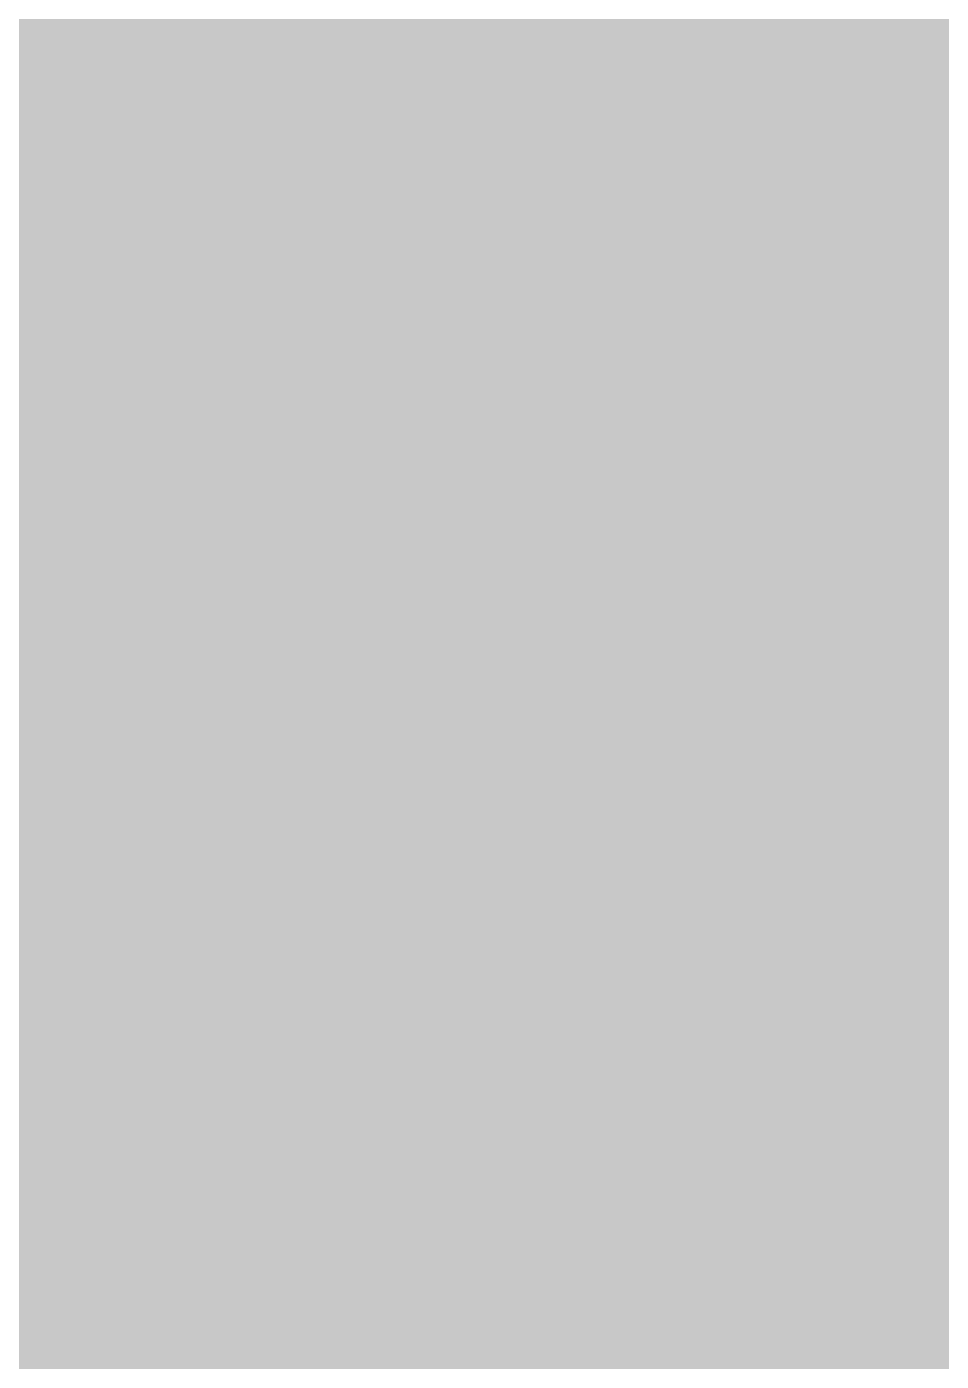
# Model space of a CAD drawing. Header units: millimetres. Extents: x 0 to 212, y 0 to 159.
# Drawn here: x 61.36 to 81.27, y 24.53 to 53.58 of the extents above; entities that cross this region are included whole.
import ezdxf

# ---------------------------------------------------------------- set-up
doc = ezdxf.new("R2010")
doc.units = ezdxf.units.MM

msp = doc.modelspace()

# ---------------------------------------------------------------- hatches: boundary and pattern name
msp.add_hatch(color=254).paths.add_polyline_path([(14.1633, 0.0536), (13.9878, 0.0533), (13.8125, 0.0559), (13.6373, 0.061), (13.462, 0.0686), (13.2893, 0.0787), (13.114, 0.0914), (12.9413, 0.1041), (12.7686, 0.1219), (12.5959, 0.1397), (12.4231, 0.16), (12.2504, 0.1829), (12.0777, 0.2057), (11.9075, 0.2337), (11.7373, 0.2616), (11.5672, 0.2921), (11.397, 0.3251), (11.2268, 0.3607), (11.0592, 0.3988), (10.8915, 0.4369), (10.7239, 0.4775), (10.5562, 0.5207), (10.3886, 0.5664), (10.2235, 0.6121), (10.0584, 0.6629), (9.8933, 0.7137), (9.7307, 0.7671), (9.5682, 0.8204), (9.4056, 0.8788), (9.2431, 0.9373), (9.083, 0.9982), (8.923, 1.0617), (8.763, 1.1252), (8.6055, 1.1938), (8.4455, 1.2624), (8.2906, 1.331), (8.1331, 1.4046), (7.9781, 1.4783), (7.8232, 1.5545), (7.6708, 1.6332), (7.5184, 1.7145), (7.366, 1.7958), (7.2161, 1.8796), (7.0663, 1.966), (6.919, 2.0523), (6.7716, 2.1438), (6.6243, 2.2352), (6.4795, 2.3266), (6.3348, 2.4232), (6.19, 2.5197), (6.0477, 2.6187), (5.908, 2.7178), (5.7683, 2.8194), (5.6286, 2.9235), (5.4915, 3.0302), (5.3543, 3.1369), (5.2197, 3.2461), (5.0851, 3.3579), (4.953, 3.4722), (4.8209, 3.5865), (4.6914, 3.7033), (4.5644, 3.8202), (4.4348, 3.9395), (4.3104, 4.0615), (4.1859, 4.1859), (4.0615, 4.3104), (3.9395, 4.4348), (3.8202, 4.5618), (3.7033, 4.6914), (3.5865, 4.8209), (3.4722, 4.953), (3.3579, 5.0851), (3.2487, 5.2197), (3.1369, 5.3543), (3.0302, 5.4915), (2.9235, 5.6286), (2.8194, 5.7683), (2.7178, 5.908), (2.6187, 6.0477), (2.5197, 6.19), (2.4232, 6.3348), (2.3266, 6.477), (2.2352, 6.6243), (2.1438, 6.7691), (2.0523, 6.919), (1.966, 7.0663), (1.8796, 7.2161), (1.7958, 7.366), (1.7145, 7.5184), (1.6332, 7.6708), (1.5545, 7.8232), (1.4783, 7.9781), (1.4046, 8.1331), (1.331, 8.2906), (1.2598, 8.4455), (1.1913, 8.603), (1.1252, 8.763), (1.0592, 8.923), (0.9982, 9.083), (0.9373, 9.2431), (0.8763, 9.4056), (0.8204, 9.5682), (0.7645, 9.7307), (0.7112, 9.8933), (0.6604, 10.0584), (0.6121, 10.2235), (0.5639, 10.3911), (0.5207, 10.5562), (0.4775, 10.7239), (0.4343, 10.8915), (0.3962, 11.0592), (0.3607, 11.2268), (0.3251, 11.397), (0.2921, 11.5672), (0.2616, 11.7373), (0.2311, 11.9075), (0.2057, 12.0802), (0.1803, 12.2504), (0.1575, 12.4231), (0.1372, 12.5959), (0.1194, 12.7686), (0.1041, 12.9413), (0.0889, 13.1166), (0.0787, 13.2893), (0.0686, 13.4645), (0.061, 13.6373), (0.0559, 13.8125), (0.0508, 13.9878), (0.0508, 14.163), (0.0522, 144.6925), (0.0508, 144.8664), (0.0559, 145.0416), (0.061, 145.2169), (0.0686, 145.3896), (0.0787, 145.5649), (0.0889, 145.7376), (0.1041, 145.9128), (0.1194, 146.0856), (0.1372, 146.2583), (0.1575, 146.431), (0.1803, 146.6037), (0.2057, 146.7739), (0.2311, 146.9466), (0.2616, 147.1168), (0.2921, 147.287), (0.3251, 147.4572), (0.3607, 147.6248), (0.3962, 147.795), (0.4343, 147.9626), (0.4775, 148.1303), (0.5207, 148.2979), (0.5639, 148.463), (0.6121, 148.6281), (0.6604, 148.7932), (0.7112, 148.9583), (0.7645, 149.1234), (0.8204, 149.286), (0.8763, 149.4485), (0.9373, 149.6111), (0.9982, 149.7711), (1.0592, 149.9311), (1.1252, 150.0911), (1.1913, 150.2486), (1.2598, 150.4061), (1.331, 150.5636), (1.4046, 150.7185), (1.4783, 150.876), (1.5545, 151.0284), (1.6332, 151.1833), (1.7145, 151.3357), (1.7958, 151.4856), (1.8796, 151.638), (1.966, 151.7879), (2.0523, 151.9352), (2.1438, 152.0825), (2.2352, 152.2298), (2.3266, 152.3746), (2.4232, 152.5194), (2.5197, 152.6616), (2.6187, 152.8039), (2.7178, 152.9461), (2.8194, 153.0858), (2.9235, 153.2255), (3.0302, 153.3627), (3.1369, 153.4973), (3.2487, 153.6344), (3.3579, 153.7665), (3.4722, 153.8986), (3.5865, 154.0307), (3.7033, 154.1602), (3.8202, 154.2898), (3.9395, 154.4168), (4.0615, 154.5438), (4.1859, 154.6682), (4.3104, 154.7901), (4.4348, 154.9121), (4.5644, 155.034), (4.6914, 155.1508), (4.8209, 155.2677), (4.953, 155.382), (5.0851, 155.4937), (5.2197, 155.6055), (5.3543, 155.7147), (5.4915, 155.8239), (5.6286, 155.9281), (5.7683, 156.0322), (5.908, 156.1338), (6.0477, 156.2354), (6.19, 156.3345), (6.3348, 156.431), (6.4795, 156.525), (6.6243, 156.6189), (6.7716, 156.7104), (6.919, 156.7993), (7.0663, 156.8882), (7.2161, 156.9745), (7.366, 157.0584), (7.5184, 157.1396), (7.6708, 157.2209), (7.8232, 157.2971), (7.9781, 157.3733), (8.1331, 157.4495), (8.2906, 157.5206), (8.4455, 157.5918), (8.6055, 157.6603), (8.763, 157.7289), (8.923, 157.7924), (9.083, 157.8559), (9.2431, 157.9169), (9.4056, 157.9753), (9.5682, 158.0337), (9.7307, 158.0871), (9.8933, 158.1404), (10.0584, 158.1912), (10.2235, 158.242), (10.3886, 158.2877), (10.5562, 158.3334), (10.7239, 158.3766), (10.8915, 158.4173), (11.0592, 158.4579), (11.2268, 158.4935), (11.397, 158.529), (11.5672, 158.562), (11.7373, 158.5925), (11.9075, 158.6205), (12.0777, 158.6484), (12.2504, 158.6713), (12.4231, 158.6941), (12.5959, 158.7144), (12.7686, 158.7322), (12.9413, 158.75), (13.114, 158.7627), (13.2893, 158.7754), (13.462, 158.7856), (13.6373, 158.7932), (13.8125, 158.7983), (13.9878, 158.8008), (14.163, 158.8033), (197.6078, 158.8036), (197.7822, 158.8008), (197.9574, 158.7983), (198.1327, 158.7932), (198.3054, 158.7856), (198.4807, 158.7754), (198.6534, 158.7627), (198.8287, 158.75), (199.0014, 158.7322), (199.1741, 158.7144), (199.3468, 158.6941), (199.5195, 158.6713), (199.6897, 158.6484), (199.8624, 158.6205), (200.0326, 158.5925), (200.2028, 158.562), (200.373, 158.529), (200.5432, 158.4935), (200.7108, 158.4579), (200.8784, 158.4173), (201.0461, 158.3766), (201.2137, 158.3334), (201.3788, 158.2877), (201.5465, 158.242), (201.7116, 158.1912), (201.8767, 158.1404), (202.0392, 158.0871), (202.2018, 158.0337), (202.3643, 157.9753), (202.5269, 157.9169), (202.6869, 157.8559), (202.8469, 157.7924), (203.007, 157.7289), (203.167, 157.6603), (203.3245, 157.5918), (203.4794, 157.5206), (203.6369, 157.4495), (203.7918, 157.3733), (203.9468, 157.2971), (204.0992, 157.2209), (204.2516, 157.1396), (204.404, 157.0584), (204.5538, 156.9745), (204.7037, 156.8882), (204.8535, 156.7993), (205.0009, 156.7104), (205.1456, 156.6189), (205.293, 156.525), (205.4352, 156.431), (205.58, 156.3345), (205.7222, 156.2354), (205.8619, 156.1338), (206.0016, 156.0322), (206.1413, 155.9281), (206.2785, 155.8239), (206.4156, 155.7147), (206.5503, 155.6055), (206.6849, 155.4937), (206.817, 155.382), (206.949, 155.2677), (207.0786, 155.1508), (207.2081, 155.034), (207.3351, 154.9121), (207.4596, 154.7901), (207.584, 154.6682), (207.7085, 154.5438), (207.8304, 154.4168), (207.9498, 154.2898), (208.0666, 154.1602), (208.1835, 154.0307), (208.2978, 153.8986), (208.4121, 153.7665), (208.5238, 153.6344), (208.6331, 153.4973), (208.7397, 153.3627), (208.8464, 153.2255), (208.9506, 153.0858), (209.0522, 152.9461), (209.1512, 152.8039), (209.2503, 152.6616), (209.3468, 152.5194), (209.4433, 152.3746), (209.5348, 152.2298), (209.6262, 152.0825), (209.7176, 151.9352), (209.804, 151.7879), (209.8904, 151.638), (209.9742, 151.4856), (210.0555, 151.3357), (210.1367, 151.1833), (210.2155, 151.0284), (210.2917, 150.876), (210.3653, 150.7185), (210.439, 150.5636), (210.5076, 150.4061), (210.5762, 150.2486), (210.6447, 150.0911), (210.7082, 149.9311), (210.7717, 149.7711), (210.8327, 149.6111), (210.8911, 149.4485), (210.9495, 149.286), (211.0029, 149.1234), (211.0562, 148.9583), (211.107, 148.7932), (211.1578, 148.6281), (211.2035, 148.463), (211.2493, 148.2979), (211.2924, 148.1303), (211.3331, 147.9626), (211.3712, 147.795), (211.4093, 147.6248), (211.4448, 147.4572), (211.4779, 147.287), (211.5083, 147.1168), (211.5363, 146.9466), (211.5642, 146.7739), (211.5871, 146.6037), (211.6099, 146.431), (211.6303, 146.2583), (211.648, 146.0856), (211.6658, 145.9128), (211.6785, 145.7376), (211.6912, 145.5649), (211.7014, 145.3896), (211.709, 145.2169), (211.7141, 145.0416), (211.7166, 144.8664), (211.7166, 144.6911), (211.7189, 14.1647), (211.7166, 13.9878), (211.7141, 13.8125), (211.709, 13.6373), (211.7014, 13.4645), (211.6912, 13.2893), (211.6785, 13.1166), (211.6658, 12.9413), (211.648, 12.7686), (211.6303, 12.5959), (211.6099, 12.4231), (211.5871, 12.2504), (211.5642, 12.0802), (211.5363, 11.9075), (211.5083, 11.7373), (211.4779, 11.5672), (211.4448, 11.397), (211.4093, 11.2268), (211.3712, 11.0592), (211.3331, 10.8915), (211.2924, 10.7239), (211.2493, 10.5562), (211.2035, 10.3911), (211.1578, 10.2235), (211.107, 10.0584), (211.0562, 9.8933), (211.0029, 9.7307), (210.9495, 9.5682), (210.8911, 9.4056), (210.8327, 9.2431), (210.7717, 9.083), (210.7082, 8.923), (210.6447, 8.763), (210.5762, 8.603), (210.5076, 8.4455), (210.439, 8.2906), (210.3653, 8.1331), (210.2917, 7.9781), (210.2155, 7.8232), (210.1367, 7.6708), (210.0555, 7.5184), (209.9742, 7.366), (209.8904, 7.2161), (209.804, 7.0663), (209.7176, 6.919), (209.6262, 6.7691), (209.5348, 6.6243), (209.4433, 6.477), (209.3468, 6.3348), (209.2503, 6.19), (209.1512, 6.0477), (209.0522, 5.908), (208.9506, 5.7683), (208.8464, 5.6286), (208.7397, 5.4915), (208.6331, 5.3543), (208.5238, 5.2197), (208.4121, 5.0851), (208.2978, 4.953), (208.1835, 4.8209), (208.0666, 4.6914), (207.9498, 4.5618), (207.8304, 4.4348), (207.7085, 4.3104), (207.584, 4.1859), (207.4596, 4.0615), (207.3351, 3.9395), (207.2081, 3.8202), (207.0786, 3.7033), (206.949, 3.5865), (206.817, 3.4722), (206.6849, 3.3579), (206.5503, 3.2461), (206.4156, 3.1369), (206.2785, 3.0302), (206.1413, 2.9235), (206.0016, 2.8194), (205.8619, 2.7178), (205.7222, 2.6187), (205.58, 2.5197), (205.4352, 2.4232), (205.293, 2.3266), (205.1456, 2.2352), (205.0009, 2.1438), (204.8535, 2.0523), (204.7037, 1.966), (204.5538, 1.8796), (204.404, 1.7958), (204.2516, 1.7145), (204.0992, 1.6332), (203.9468, 1.5545), (203.7918, 1.4783), (203.6369, 1.4046), (203.4794, 1.331), (203.3245, 1.2624), (203.167, 1.1938), (203.007, 1.1252), (202.8469, 1.0617), (202.6869, 0.9982), (202.5269, 0.9373), (202.3643, 0.8788), (202.2018, 0.8204), (202.0392, 0.7671), (201.8767, 0.7137), (201.7116, 0.6629), (201.5465, 0.6121), (201.3788, 0.5664), (201.2137, 0.5207), (201.0461, 0.4775), (200.8784, 0.4369), (200.7108, 0.3988), (200.5432, 0.3607), (200.373, 0.3251), (200.2028, 0.2921), (200.0326, 0.2616), (199.8624, 0.2337), (199.6897, 0.2057), (199.5195, 0.1829), (199.3468, 0.16), (199.1741, 0.1397), (199.0014, 0.1219), (198.8287, 0.1041), (198.6534, 0.0914), (198.4807, 0.0787), (198.3054, 0.0686), (198.1327, 0.061), (197.9574, 0.0559), (197.7822, 0.0533), (197.6069, 0.0533)])
h = msp.add_hatch(color=59)
h.paths.add_polyline_path([(65.3729, 25.4536), (65.6456, 26.695), (65.6946, 26.6471), (65.7428, 26.6014), (65.7936, 26.5532), (65.8444, 26.51), (65.8952, 26.4643), (65.946, 26.4211), (65.9968, 26.3779), (66.0502, 26.3347), (66.1035, 26.2915), (66.1568, 26.2509), (66.2102, 26.2077), (66.2635, 26.1671), (66.3169, 26.129), (66.3727, 26.0883), (66.4286, 26.0502), (66.4845, 26.0121), (66.5404, 25.9766), (66.5963, 25.9385), (66.6547, 25.9029), (66.7106, 25.8674), (66.769, 25.8343), (66.8274, 25.7988), (66.8884, 25.7658), (66.9468, 25.7353), (67.0077, 25.7023), (67.0687, 25.6718), (67.1297, 25.6413), (67.1906, 25.6108), (67.2541, 25.5829), (67.3151, 25.5549), (67.3786, 25.527), (67.4421, 25.4991), (67.5081, 25.4737), (67.5716, 25.4483), (67.6377, 25.4254), (67.7037, 25.4), (67.7697, 25.3771), (67.8383, 25.3543), (67.9044, 25.334), (67.9729, 25.3136), (68.0415, 25.2933), (68.1126, 25.273), (68.1812, 25.2552), (68.2523, 25.2374), (68.3235, 25.2222), (68.3946, 25.2044), (68.4682, 25.1917), (68.5419, 25.1765), (68.6156, 25.1638), (68.6892, 25.1511), (68.7629, 25.1384), (68.8391, 25.1282), (68.9153, 25.1181), (68.9915, 25.1079), (69.0702, 25.1003), (69.1464, 25.0927), (69.2252, 25.085), (69.3064, 25.08), (69.3852, 25.0749), (69.4665, 25.0698), (69.5477, 25.0673), (69.629, 25.0647), (69.7128, 25.0647), (69.7941, 25.0647), (70.0557, 25.0673), (70.3148, 25.0749), (70.5688, 25.0876), (70.8177, 25.1079), (71.0641, 25.1333), (71.3054, 25.1638), (71.5416, 25.1993), (71.7753, 25.24), (72.0039, 25.2857), (72.2274, 25.339), (72.4484, 25.3975), (72.6669, 25.461), (72.8777, 25.5295), (73.086, 25.6032), (73.2917, 25.6845), (73.4924, 25.7683), (73.6879, 25.8597), (73.8784, 25.9563), (74.0664, 26.0579), (74.2518, 26.1671), (74.4322, 26.2788), (74.6074, 26.3982), (74.7776, 26.5227), (74.9452, 26.6522), (75.1078, 26.7868), (75.2678, 26.9265), (75.4228, 27.0739), (75.5726, 27.2263), (75.7199, 27.3812), (75.8622, 27.5438), (76.0019, 27.7139), (76.1365, 27.8867), (76.266, 28.067), (76.393, 28.2499), (76.515, 28.4404), (76.6318, 28.636), (76.7461, 28.8392), (76.8553, 29.0449), (76.962, 29.2583), (77.0636, 29.4742), (77.1601, 29.6977), (77.2541, 29.9263), (77.343, 30.1625), (77.4268, 30.4013), (77.5081, 30.6476), (77.5843, 30.8966), (77.658, 31.1531), (77.7265, 31.4147), (77.79, 31.684), (77.851, 31.9557), (77.9069, 32.2351), (77.9577, 32.5171), (78.0059, 32.8066), (78.0491, 33.1038), (78.0872, 33.4035), (78.1228, 33.7083), (78.1533, 34.0208), (78.1812, 34.3383), (78.2041, 34.6608), (78.2218, 34.9885), (78.2371, 35.3212), (78.2472, 35.6616), (78.2549, 36.0045), (78.2574, 36.355), (78.2549, 36.7005), (78.2472, 37.0383), (78.2396, 37.3685), (78.2244, 37.6911), (78.2066, 38.006), (78.1863, 38.3159), (78.1609, 38.6156), (78.1304, 38.9103), (78.0999, 39.1973), (78.0618, 39.4767), (78.0237, 39.7485), (77.978, 40.0126), (77.9323, 40.2717), (77.8815, 40.5257), (77.8256, 40.7695), (77.7697, 41.0083), (77.7088, 41.2394), (77.6427, 41.4655), (77.5741, 41.6865), (77.503, 41.8973), (77.4294, 42.1056), (77.3506, 42.3037), (77.2693, 42.4993), (77.1855, 42.6872), (77.0992, 42.8701), (77.0077, 43.0454), (76.9137, 43.2156), (76.8172, 43.3807), (76.7156, 43.5381), (76.614, 43.6905), (76.5073, 43.8379), (76.3981, 43.9801), (76.2864, 44.1173), (76.1721, 44.2493), (76.0527, 44.3738), (75.9333, 44.4932), (75.8088, 44.61), (75.6844, 44.7192), (75.5548, 44.8259), (75.4228, 44.925), (75.2881, 45.0215), (75.151, 45.1104), (75.0113, 45.1968), (74.8716, 45.278), (74.7268, 45.3542), (74.5795, 45.4254), (74.4296, 45.4939), (74.2772, 45.5549), (74.1223, 45.6133), (73.9673, 45.6692), (73.8073, 45.72), (73.6448, 45.7657), (73.4822, 45.8064), (73.3171, 45.8445), (73.1495, 45.8775), (72.9793, 45.908), (72.8066, 45.9334), (72.6313, 45.9562), (72.456, 45.9765), (72.2757, 45.9918), (72.0954, 46.0019), (71.9125, 46.0121), (71.7296, 46.0172), (71.5416, 46.0172), (71.4197, 46.0172), (71.2978, 46.0146), (71.1784, 46.0096), (71.059, 46.0045), (70.9422, 45.9969), (70.8279, 45.9892), (70.7136, 45.9791), (70.6018, 45.9664), (70.4901, 45.9537), (70.3809, 45.9384), (70.2716, 45.9232), (70.165, 45.9054), (70.0608, 45.8851), (69.9567, 45.8648), (69.8551, 45.8419), (69.7535, 45.8191), (69.6519, 45.7937), (69.5554, 45.7683), (69.4588, 45.7403), (69.3623, 45.7124), (69.2683, 45.6819), (69.1744, 45.6514), (69.0829, 45.6184), (68.994, 45.5854), (68.9051, 45.5498), (68.8162, 45.5143), (68.7299, 45.4762), (68.6435, 45.4381), (68.5597, 45.3974), (68.4784, 45.3568), (68.3971, 45.3136), (68.3158, 45.2704), (68.2371, 45.2272), (68.1584, 45.1815), (68.0822, 45.1358), (68.0085, 45.0875), (67.9323, 45.0393), (67.8612, 44.991), (67.7875, 44.9402), (67.7189, 44.8894), (67.6478, 44.8361), (67.5792, 44.7853), (67.5132, 44.7294), (67.4472, 44.6761), (67.3811, 44.6202), (67.3176, 44.5618), (67.2541, 44.5059), (67.1932, 44.4475), (67.1322, 44.389), (67.0712, 44.3281), (67.0128, 44.2671), (66.9569, 44.2062), (66.8985, 44.1452), (66.8426, 44.0817), (66.7893, 44.0182), (66.736, 43.9547), (66.6826, 43.8887), (66.6318, 43.8226), (66.581, 43.7566), (66.5302, 43.6905), (66.482, 43.6245), (66.4337, 43.5559), (66.388, 43.4873), (66.3423, 43.4188), (66.343, 52.6175), (62.3852, 52.6175), (62.3852, 25.4536)])
edge = h.paths.add_edge_path(flags=16)
edge.add_line((70.3407, 42.8773), (70.4748, 42.8752))
edge.add_line((70.4748, 42.8752), (70.6069, 42.8701))
edge.add_line((70.6069, 42.8701), (70.7365, 42.8625))
edge.add_line((70.7365, 42.8625), (70.8635, 42.8523))
edge.add_line((70.8635, 42.8523), (70.9854, 42.8396))
edge.add_line((70.9854, 42.8396), (71.1073, 42.8244))
edge.add_line((71.1073, 42.8244), (71.2267, 42.8066))
edge.add_line((71.2267, 42.8066), (71.341, 42.7838))
edge.add_line((71.341, 42.7838), (71.4553, 42.7609))
edge.add_line((71.4553, 42.7609), (71.5645, 42.733))
edge.add_line((71.5645, 42.733), (71.6737, 42.7025))
edge.add_line((71.6737, 42.7025), (71.7779, 42.6669))
edge.add_line((71.7779, 42.6669), (71.882, 42.6314))
edge.add_line((71.882, 42.6314), (71.9811, 42.5907))
edge.add_line((71.9811, 42.5907), (72.0776, 42.5475))
edge.add_line((72.0776, 42.5475), (72.1741, 42.5018))
edge.add_line((72.1741, 42.5018), (72.2655, 42.451))
edge.add_line((72.2655, 42.451), (72.357, 42.3977))
edge.add_line((72.357, 42.3977), (72.4433, 42.3418))
edge.add_line((72.4433, 42.3418), (72.5297, 42.2834))
edge.add_line((72.5297, 42.2834), (72.611, 42.2199))
edge.add_line((72.611, 42.2199), (72.6923, 42.1538))
edge.add_line((72.6923, 42.1538), (72.771, 42.0827))
edge.add_line((72.771, 42.0827), (72.8472, 42.0116))
edge.add_line((72.8472, 42.0116), (72.9209, 41.9329))
edge.add_line((72.9209, 41.9329), (72.992, 41.8541))
edge.add_line((72.992, 41.8541), (73.0606, 41.7703))
edge.add_line((73.0606, 41.7703), (73.1266, 41.6839))
edge.add_line((73.1266, 41.6839), (73.1901, 41.5925))
edge.add_line((73.1901, 41.5925), (73.2536, 41.4985))
edge.add_line((73.2536, 41.4985), (73.312, 41.402))
edge.add_line((73.312, 41.402), (73.3704, 41.3004))
edge.add_line((73.3704, 41.3004), (73.4263, 41.1937))
edge.add_line((73.4263, 41.1937), (73.4797, 41.0845))
edge.add_line((73.4797, 41.0845), (73.533, 40.9727))
edge.add_line((73.533, 40.9727), (73.5813, 40.8559))
edge.add_line((73.5813, 40.8559), (73.6295, 40.7365))
edge.add_line((73.6295, 40.7365), (73.6752, 40.6121))
edge.add_line((73.6752, 40.6121), (73.7184, 40.4851))
edge.add_line((73.7184, 40.4851), (73.7591, 40.353))
edge.add_line((73.7591, 40.353), (73.7997, 40.2184))
edge.add_line((73.7997, 40.2184), (73.8378, 40.0787))
edge.add_line((73.8378, 40.0787), (73.8734, 39.9364))
edge.add_line((73.8734, 39.9364), (73.9064, 39.7891))
edge.add_line((73.9064, 39.7891), (73.9369, 39.6367))
edge.add_line((73.9369, 39.6367), (73.9673, 39.4818))
edge.add_line((73.9673, 39.4818), (73.9953, 39.3217))
edge.add_line((73.9953, 39.3217), (74.0232, 39.1592))
edge.add_line((74.0232, 39.1592), (74.0486, 38.9915))
edge.add_line((74.0486, 38.9915), (74.0715, 38.8214))
edge.add_line((74.0715, 38.8214), (74.0918, 38.6436))
edge.add_line((74.0918, 38.6436), (74.1121, 38.4658))
edge.add_line((74.1121, 38.4658), (74.1299, 38.2803))
edge.add_line((74.1299, 38.2803), (74.1451, 38.0924))
edge.add_line((74.1451, 38.0924), (74.1604, 37.8993))
edge.add_line((74.1604, 37.8993), (74.1731, 37.7012))
edge.add_line((74.1731, 37.7012), (74.1832, 37.5006))
edge.add_line((74.1832, 37.5006), (74.1934, 37.2948))
edge.add_line((74.1934, 37.2948), (74.201, 37.084))
edge.add_line((74.201, 37.084), (74.2086, 36.8706))
edge.add_line((74.2086, 36.8706), (74.2137, 36.6522))
edge.add_line((74.2137, 36.6522), (74.2163, 36.4287))
edge.add_line((74.2163, 36.4287), (74.2188, 36.2001))
edge.add_line((74.2188, 36.2001), (74.2188, 35.9689))
edge.add_line((74.2188, 35.9689), (74.2188, 35.6972))
edge.add_line((74.2188, 35.6972), (74.2163, 35.4305))
edge.add_line((74.2163, 35.4305), (74.2112, 35.1688))
edge.add_line((74.2112, 35.1688), (74.2036, 34.9148))
edge.add_line((74.2036, 34.9148), (74.1959, 34.6659))
edge.add_line((74.1959, 34.6659), (74.1832, 34.4221))
edge.add_line((74.1832, 34.4221), (74.1705, 34.1859))
edge.add_line((74.1705, 34.1859), (74.1553, 33.9522))
edge.add_line((74.1553, 33.9522), (74.1375, 33.7261))
edge.add_line((74.1375, 33.7261), (74.1172, 33.5026))
edge.add_line((74.1172, 33.5026), (74.0943, 33.2867))
edge.add_line((74.0943, 33.2867), (74.0715, 33.0759))
edge.add_line((74.0715, 33.0759), (74.0435, 32.8701))
edge.add_line((74.0435, 32.8701), (74.0156, 32.6695))
edge.add_line((74.0156, 32.6695), (73.9851, 32.4739))
edge.add_line((73.9851, 32.4739), (73.9521, 32.2834))
edge.add_line((73.9521, 32.2834), (73.9165, 32.098))
edge.add_line((73.9165, 32.098), (73.8784, 31.9176))
edge.add_line((73.8784, 31.9176), (73.8378, 31.7424))
edge.add_line((73.8378, 31.7424), (73.7946, 31.5722))
edge.add_line((73.7946, 31.5722), (73.7489, 31.4071))
edge.add_line((73.7489, 31.4071), (73.7032, 31.2445))
edge.add_line((73.7032, 31.2445), (73.6524, 31.0896))
edge.add_line((73.6524, 31.0896), (73.599, 30.9372))
edge.add_line((73.599, 30.9372), (73.5457, 30.7899))
edge.add_line((73.5457, 30.7899), (73.4873, 30.6476))
edge.add_line((73.4873, 30.6476), (73.4263, 30.5105))
edge.add_line((73.4263, 30.5105), (73.3654, 30.3784))
edge.add_line((73.3654, 30.3784), (73.2993, 30.2489))
edge.add_line((73.2993, 30.2489), (73.2333, 30.1244))
edge.add_line((73.2333, 30.1244), (73.1622, 30.005))
edge.add_line((73.1622, 30.005), (73.0885, 29.8907))
edge.add_line((73.0885, 29.8907), (73.0148, 29.779))
edge.add_line((73.0148, 29.779), (72.9361, 29.6723))
edge.add_line((72.9361, 29.6723), (72.8548, 29.5707))
edge.add_line((72.8548, 29.5707), (72.771, 29.4716))
edge.add_line((72.771, 29.4716), (72.6846, 29.3776))
edge.add_line((72.6846, 29.3776), (72.5957, 29.2862))
edge.add_line((72.5957, 29.2862), (72.5043, 29.1998))
edge.add_line((72.5043, 29.1998), (72.4103, 29.1186))
edge.add_line((72.4103, 29.1186), (72.3138, 29.0398))
edge.add_line((72.3138, 29.0398), (72.2122, 28.9636))
edge.add_line((72.2122, 28.9636), (72.1106, 28.8925))
edge.add_line((72.1106, 28.8925), (72.0039, 28.8265))
edge.add_line((72.0039, 28.8265), (71.8947, 28.763))
edge.add_line((71.8947, 28.763), (71.7829, 28.7045))
edge.add_line((71.7829, 28.7045), (71.6686, 28.6487))
edge.add_line((71.6686, 28.6487), (71.5518, 28.5953))
edge.add_line((71.5518, 28.5953), (71.4299, 28.5471))
edge.add_line((71.4299, 28.5471), (71.308, 28.5013))
edge.add_line((71.308, 28.5013), (71.181, 28.4607))
edge.add_line((71.181, 28.4607), (71.0514, 28.4201))
edge.add_line((71.0514, 28.4201), (70.9193, 28.387))
edge.add_line((70.9193, 28.387), (70.7822, 28.354))
edge.add_line((70.7822, 28.354), (70.6425, 28.3261))
edge.add_line((70.6425, 28.3261), (70.5028, 28.3007))
edge.add_line((70.5028, 28.3007), (70.358, 28.2778))
edge.add_line((70.358, 28.2778), (70.2081, 28.2575))
edge.add_line((70.2081, 28.2575), (70.0583, 28.2423))
edge.add_line((70.0583, 28.2423), (69.9033, 28.2296))
edge.add_line((69.9033, 28.2296), (69.7459, 28.2194))
edge.add_line((69.7459, 28.2194), (69.5833, 28.2118))
edge.add_line((69.5833, 28.2118), (69.4207, 28.2092))
edge.add_line((69.4207, 28.2092), (69.2531, 28.2067))
edge.add_line((69.2531, 28.2067), (69.1972, 28.2067))
edge.add_line((69.1972, 28.2067), (69.1439, 28.2067))
edge.add_line((69.1439, 28.2067), (69.0905, 28.2092))
edge.add_line((69.0905, 28.2092), (69.0372, 28.2092))
edge.add_line((69.0372, 28.2092), (68.9839, 28.2118))
edge.add_line((68.9839, 28.2118), (68.9305, 28.2143))
edge.add_line((68.9305, 28.2143), (68.8772, 28.2169))
edge.add_line((68.8772, 28.2169), (68.8238, 28.2219))
edge.add_line((68.8238, 28.2219), (68.773, 28.2245))
edge.add_line((68.773, 28.2245), (68.7222, 28.2296))
edge.add_line((68.7222, 28.2296), (68.6689, 28.2346))
edge.add_line((68.6689, 28.2346), (68.6181, 28.2397))
edge.add_line((68.6181, 28.2397), (68.5673, 28.2448))
edge.add_line((68.5673, 28.2448), (68.5165, 28.2499))
edge.add_line((68.5165, 28.2499), (68.4657, 28.2575))
edge.add_line((68.4657, 28.2575), (68.4149, 28.2626))
edge.add_line((68.4149, 28.2626), (68.3666, 28.2702))
edge.add_line((68.3666, 28.2702), (68.3158, 28.2778))
edge.add_line((68.3158, 28.2778), (68.2676, 28.288))
edge.add_line((68.2676, 28.288), (68.2193, 28.2956))
edge.add_line((68.2193, 28.2956), (68.1685, 28.3032))
edge.add_line((68.1685, 28.3032), (68.1203, 28.3134))
edge.add_line((68.1203, 28.3134), (68.072, 28.3235))
edge.add_line((68.072, 28.3235), (68.0263, 28.3337))
edge.add_line((68.0263, 28.3337), (67.978, 28.3439))
edge.add_line((67.978, 28.3439), (67.9298, 28.354))
edge.add_line((67.9298, 28.354), (67.884, 28.3667))
edge.add_line((67.884, 28.3667), (67.8358, 28.3794))
edge.add_line((67.8358, 28.3794), (67.7901, 28.3896))
edge.add_line((67.7901, 28.3896), (67.7443, 28.4023))
edge.add_line((67.7443, 28.4023), (67.6986, 28.4175))
edge.add_line((67.6986, 28.4175), (67.6529, 28.4302))
edge.add_line((67.6529, 28.4302), (67.6072, 28.4429))
edge.add_line((67.6072, 28.4429), (67.5615, 28.4582))
edge.add_line((67.5615, 28.4582), (67.5183, 28.4734))
edge.add_line((67.5183, 28.4734), (67.4726, 28.4886))
edge.add_line((67.4726, 28.4886), (67.4294, 28.5039))
edge.add_line((67.4294, 28.5039), (67.3837, 28.5191))
edge.add_line((67.3837, 28.5191), (67.3405, 28.5344))
edge.add_line((67.3405, 28.5344), (67.2973, 28.5521))
edge.add_line((67.2973, 28.5521), (67.2541, 28.5674))
edge.add_line((67.2541, 28.5674), (67.2109, 28.5852))
edge.add_line((67.2109, 28.5852), (67.1703, 28.6029))
edge.add_line((67.1703, 28.6029), (67.1271, 28.6207))
edge.add_line((67.1271, 28.6207), (67.0839, 28.641))
edge.add_line((67.0839, 28.641), (67.0433, 28.6588))
edge.add_line((67.0433, 28.6588), (67.0027, 28.6791))
edge.add_line((67.0027, 28.6791), (66.962, 28.6969))
edge.add_line((66.962, 28.6969), (66.9188, 28.7172))
edge.add_line((66.9188, 28.7172), (66.8807, 28.7376))
edge.add_line((66.8807, 28.7376), (66.8401, 28.7579))
edge.add_line((66.8401, 28.7579), (66.7995, 28.7807))
edge.add_line((66.7995, 28.7807), (66.7588, 28.8011))
edge.add_line((66.7588, 28.8011), (66.7207, 28.8239))
edge.add_line((66.7207, 28.8239), (66.6801, 28.8442))
edge.add_line((66.6801, 28.8442), (66.642, 28.8671))
edge.add_line((66.642, 28.8671), (66.6039, 28.89))
edge.add_line((66.6039, 28.89), (66.5658, 28.9128))
edge.add_line((66.5658, 28.9128), (66.5277, 28.9357))
edge.add_line((66.5277, 28.9357), (66.4896, 28.9611))
edge.add_line((66.4896, 28.9611), (66.4515, 28.9839))
edge.add_line((66.4515, 28.9839), (66.4159, 29.0093))
edge.add_line((66.4159, 29.0093), (66.3778, 29.0347))
edge.add_line((66.3778, 29.0347), (66.3423, 29.0601))
edge.add_line((66.3423, 29.0601), (66.343, 38.9968))
edge.add_line((66.343, 38.9968), (66.3423, 39.0754))
edge.add_line((66.3423, 39.0754), (66.3448, 39.1566))
edge.add_line((66.3448, 39.1566), (66.3499, 39.2379))
edge.add_line((66.3499, 39.2379), (66.355, 39.3192))
edge.add_line((66.355, 39.3192), (66.3651, 39.403))
edge.add_line((66.3651, 39.403), (66.3727, 39.4843))
edge.add_line((66.3727, 39.4843), (66.3854, 39.5681))
edge.add_line((66.3854, 39.5681), (66.3981, 39.6519))
edge.add_line((66.3981, 39.6519), (66.4134, 39.7358))
edge.add_line((66.4134, 39.7358), (66.4312, 39.8196))
edge.add_line((66.4312, 39.8196), (66.4515, 39.9034))
edge.add_line((66.4515, 39.9034), (66.4718, 39.9872))
edge.add_line((66.4718, 39.9872), (66.4947, 40.071))
edge.add_line((66.4947, 40.071), (66.5175, 40.1549))
edge.add_line((66.5175, 40.1549), (66.5455, 40.2387))
edge.add_line((66.5455, 40.2387), (66.5734, 40.3225))
edge.add_line((66.5734, 40.3225), (66.6039, 40.4038))
edge.add_line((66.6039, 40.4038), (66.6369, 40.4876))
edge.add_line((66.6369, 40.4876), (66.6699, 40.5689))
edge.add_line((66.6699, 40.5689), (66.7055, 40.6527))
edge.add_line((66.7055, 40.6527), (66.7436, 40.734))
edge.add_line((66.7436, 40.734), (66.7842, 40.8127))
edge.add_line((66.7842, 40.8127), (66.8249, 40.894))
edge.add_line((66.8249, 40.894), (66.8706, 40.9727))
edge.add_line((66.8706, 40.9727), (66.9163, 41.0515))
edge.add_line((66.9163, 41.0515), (66.9646, 41.1302))
edge.add_line((66.9646, 41.1302), (67.0128, 41.2064))
edge.add_line((67.0128, 41.2064), (67.0662, 41.2826))
edge.add_line((67.0662, 41.2826), (67.1195, 41.3563))
edge.add_line((67.1195, 41.3563), (67.1754, 41.4299))
edge.add_line((67.1754, 41.4299), (67.2338, 41.5036))
edge.add_line((67.2338, 41.5036), (67.2922, 41.5747))
edge.add_line((67.2922, 41.5747), (67.3557, 41.6458))
edge.add_line((67.3557, 41.6458), (67.4192, 41.7144))
edge.add_line((67.4192, 41.7144), (67.4853, 41.783))
edge.add_line((67.4853, 41.783), (67.5538, 41.849))
edge.add_line((67.5538, 41.849), (67.6224, 41.9125))
edge.add_line((67.6224, 41.9125), (67.6961, 41.976))
edge.add_line((67.6961, 41.976), (67.7697, 42.037))
edge.add_line((67.7697, 42.037), (67.8459, 42.098))
edge.add_line((67.8459, 42.098), (67.9247, 42.1564))
edge.add_line((67.9247, 42.1564), (68.006, 42.2123))
edge.add_line((68.006, 42.2123), (68.0898, 42.2681))
edge.add_line((68.0898, 42.2681), (68.1736, 42.3189))
edge.add_line((68.1736, 42.3189), (68.26, 42.3697))
edge.add_line((68.26, 42.3697), (68.3514, 42.418))
edge.add_line((68.3514, 42.418), (68.4428, 42.4663))
edge.add_line((68.4428, 42.4663), (68.5368, 42.5094))
edge.add_line((68.5368, 42.5094), (68.6308, 42.5526))
edge.add_line((68.6308, 42.5526), (68.7299, 42.5907))
edge.add_line((68.7299, 42.5907), (68.8289, 42.6288))
edge.add_line((68.8289, 42.6288), (68.9331, 42.6644))
edge.add_line((68.9331, 42.6644), (69.0372, 42.6974))
edge.add_line((69.0372, 42.6974), (69.1439, 42.7279))
edge.add_line((69.1439, 42.7279), (69.2531, 42.7533))
edge.add_line((69.2531, 42.7533), (69.3649, 42.7787))
edge.add_line((69.3649, 42.7787), (69.4792, 42.8015))
edge.add_line((69.4792, 42.8015), (69.596, 42.8219))
edge.add_line((69.596, 42.8219), (69.7128, 42.8371))
edge.add_line((69.7128, 42.8371), (69.8348, 42.8523))
edge.add_line((69.8348, 42.8523), (69.9567, 42.8625))
edge.add_line((69.9567, 42.8625), (70.0811, 42.8701))
edge.add_line((70.0811, 42.8701), (70.2107, 42.8752))
edge.add_line((70.2107, 42.8752), (70.3402, 42.8752))

doc.saveas('drawing.dxf')
